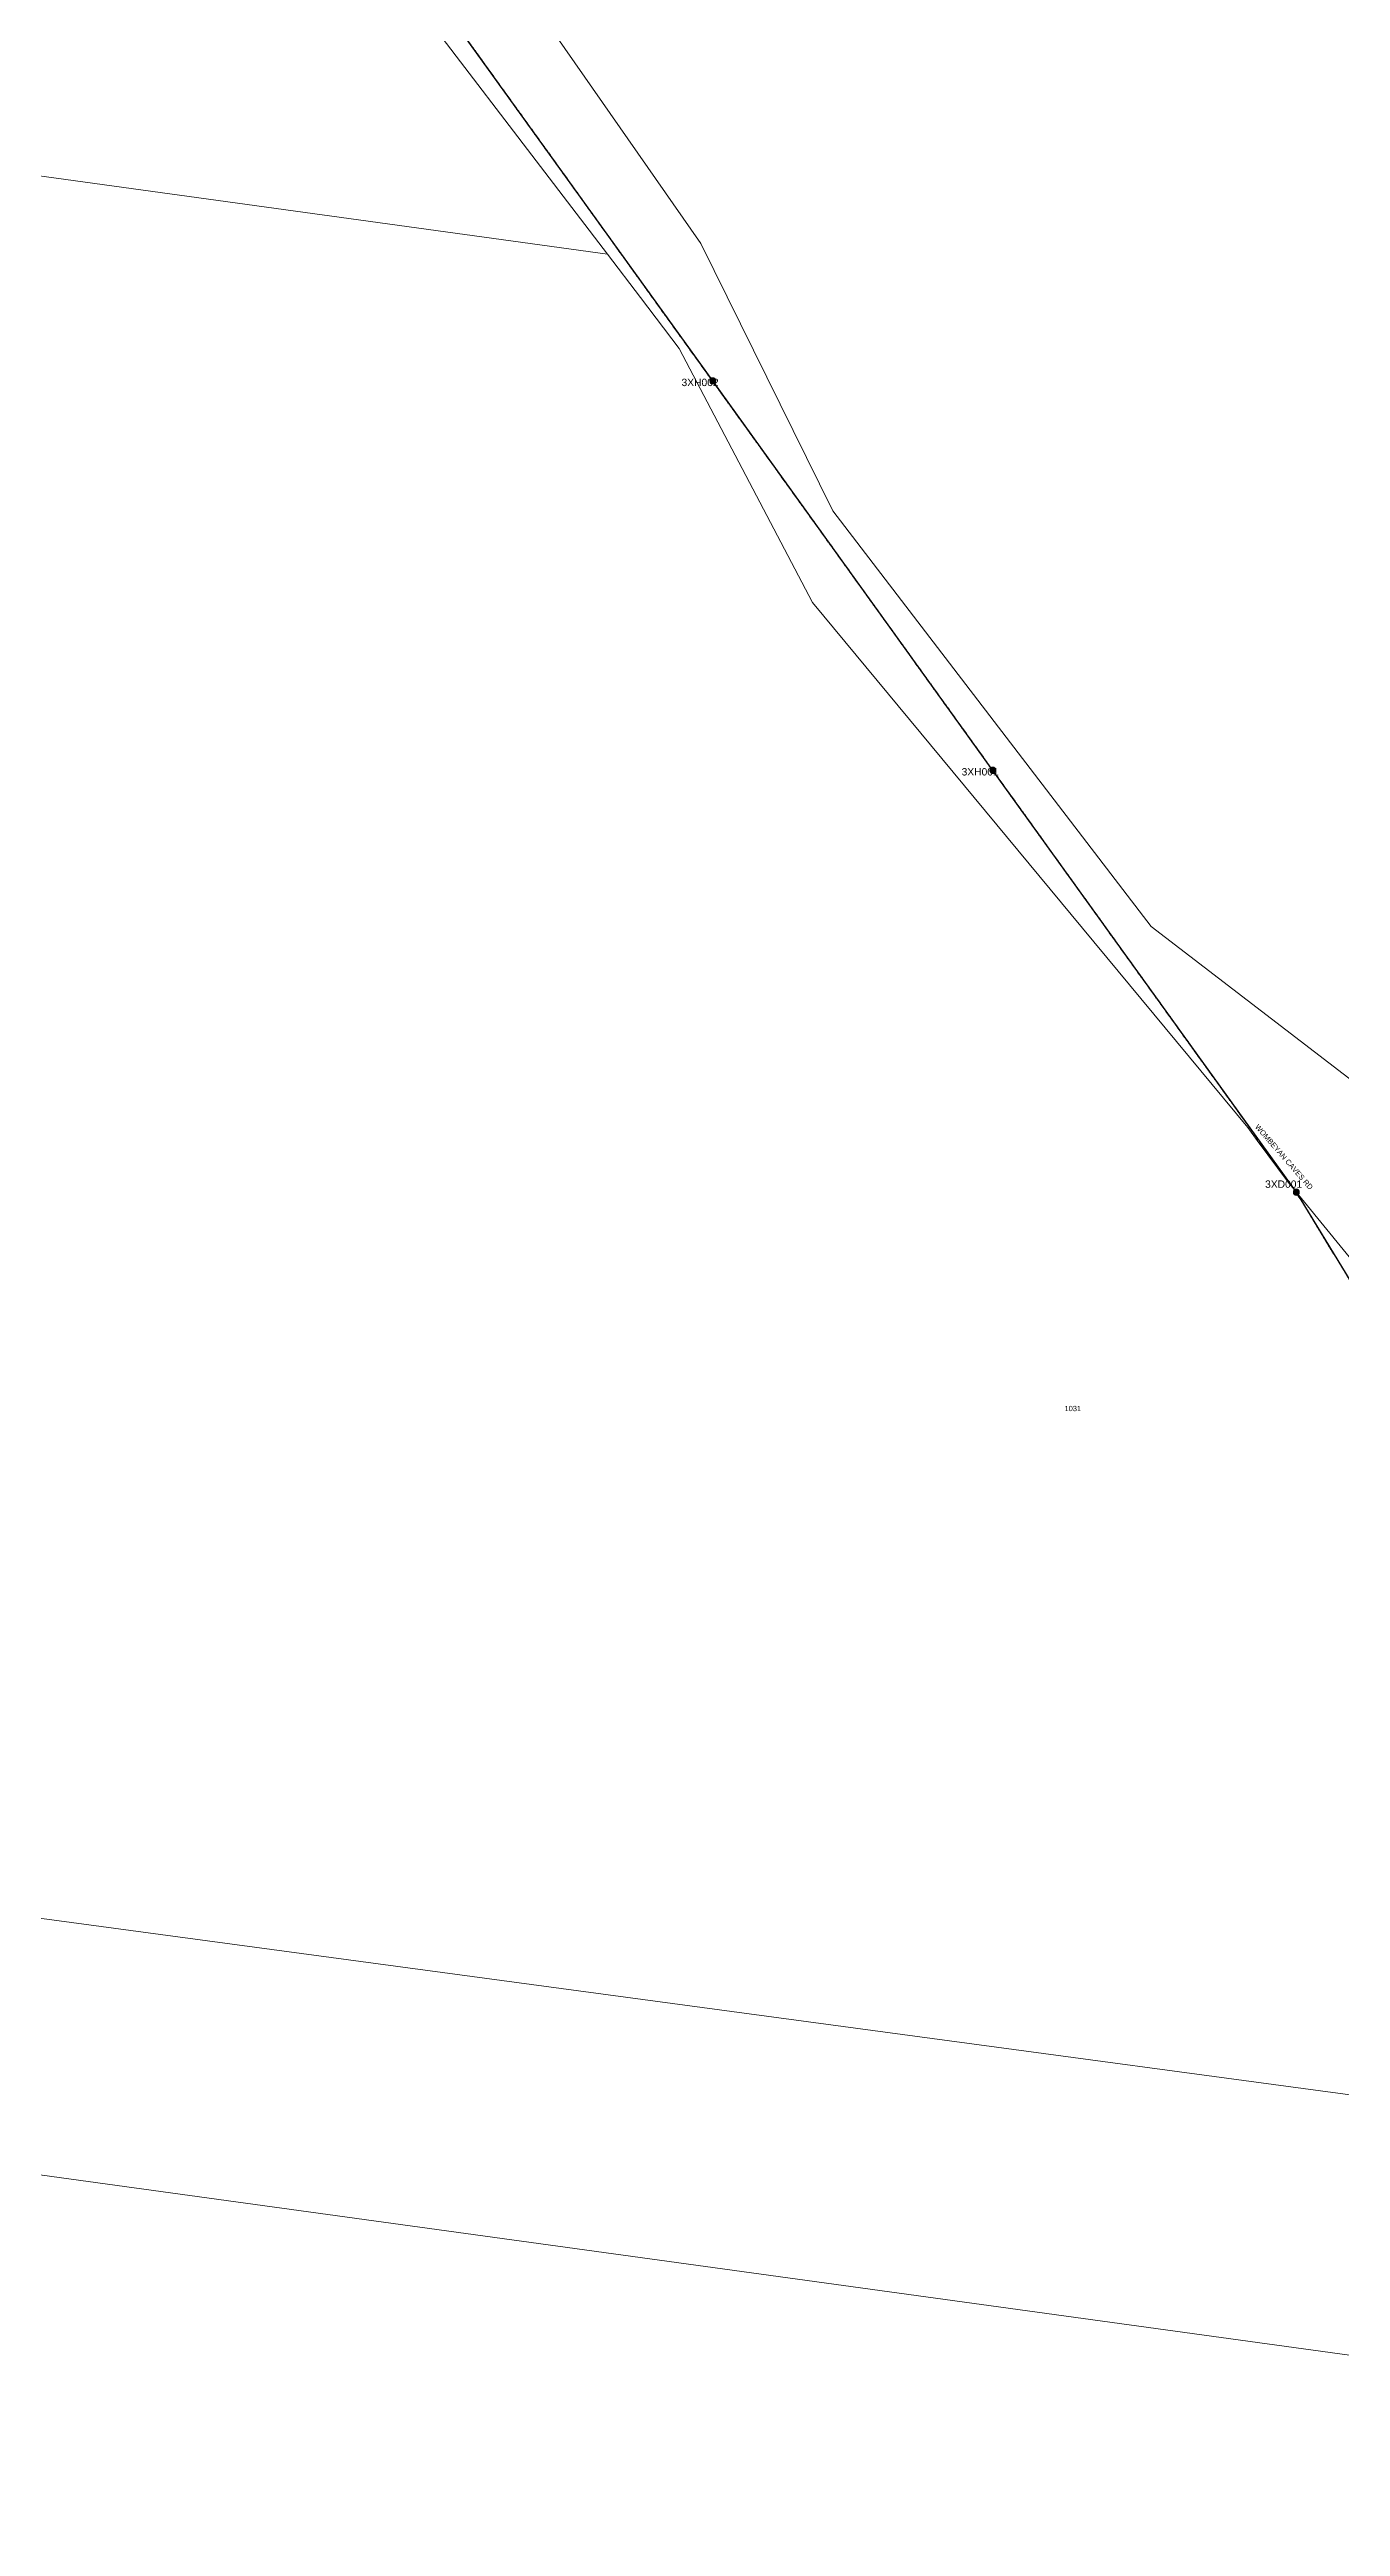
# Model space of a CAD drawing. Header units: metres. Extents: x 251098 to 258049, y 6188954 to 6192106.
# Drawn here: x 252780 to 253219, y 6190447 to 6191290 of the extents above; entities that cross this region are included whole.
import ezdxf
from ezdxf.enums import TextEntityAlignment as Align

# ---------------------------------------------------------------- set-up
doc = ezdxf.new("R2010")
doc.units = ezdxf.units.M
doc.linetypes.add('Cable Exist OH', pattern=[1, 1, 0])
doc.layers.get('0').update_dxf_attribs({"color": 6})
for name, color, linetype in [('_User_HV_Exist', 7, 'Continuous'), ('OH_Details_SP_MISC', 7, 'Continuous'), ('SupportsOH_SP_TR_HV_LV_SL_EXT', 7, 'Continuous')]:
    doc.layers.add(name, color=color, linetype=linetype)
doc.layers.add('Cadastre Land Parcels_SP_EXT', color=9, linetype='Continuous', lineweight=5)
doc.layers.add('Cadastre Roads_SP_EXT', color=9, linetype='Continuous', lineweight=5)
doc.styles.add('POLE_LABEL', font='arial.ttf')
doc.styles.get("Standard").update_dxf_attribs({"font": 'arial.ttf'})

# ---------------------------------------------------------------- blocks, each defined once
blk = doc.blocks.new('POLE_EXT')
blk.add_hatch(color=256).paths.add_polyline_path([(-1, 0, 1), (1, 0, 1)])
blk.add_lwpolyline([(-1, 0, 1), (1, 0, 1)], format="xyb", close=True)
for tag, height, flags, p in [('pNumber', 2.5, 8, (-17.84, 2.07)), ('OWNED_BY', 0.2, 9, (1.35, -0.4)), ('SPECIAL_USE', 0.2, 9, (1.35, -0.8)), ('STATE', 0.2, 9, (1.35, -1)), ('cLV', 0.2, 9, (1.35, -1.4)), ('hDepth', 0.2, 9, (1.35, -1.6)), ('hDia', 0.2, 9, (1.35, -1.8)), ('cHV', 0.2, 9, (1.35, -2)), ('cLinedev', 0.2, 9, (1.35, -3.4)), ('pExisting', 0.2, 9, (1.35, -3.8)), ('pFooting', 0.2, 9, (1.35, -4.4)), ('pNew', 0.2, 9, (1.35, -4.6)), ('pRelocate', 0.2, 9, (1.35, -5)), ('pRemove', 0.2, 9, (1.35, -5.2)), ('pReplace', 0.2, 9, (1.35, -5.4)), ('pStay', 0.2, 9, (1.35, -5.6)), ('pType', 0.2, 9, (1.35, -5.8)), ('cspan', 0.2, 9, (1.35, -6)), ('STREETNAME', 0.2, 9, (1.35, -6.2)), ('SUBURB', 0.2, 9, (1.35, -6.4)), ('OPERATED_BY', 0.2, 9, (1.36, -7.01)), ('PARENT', 0.2, 9, (1.35, -0.6)), ('USAGE', 0.2, 9, (1.35, -1.2)), ('LBRACKET', 0.2, 9, (1.35, -2.2)), ('LExisting', 0.2, 9, (1.35, -2.4)), ('LANTNUMBER', 0.2, 9, (1.35, -2.6)), ('LOther', 0.2, 9, (1.35, -2.8)), ('LRemove', 0.2, 9, (1.35, -3)), ('LEGEND', 0.2, 9, (1.35, -3.2)), ('LOCATION', 0.2, 9, (1.35, -3.6)), ('PFNUMBER', 0.2, 9, (1.35, -4)), ('NEWPFNUMBER', 0.2, 9, (1.35, -4.2)), ('NOTES', 0.2, 9, (1.35, -6.6)), ('MAINTAINED_BY', 0.2, 9, (1.36, -6.81))]:
    blk.add_attdef(tag, text='', height=height, dxfattribs=dict(flags=flags)).set_placement(p, align=Align.MIDDLE_LEFT)
at = {"style": 'POLE_LABEL'}
for tag, height, flags, p in [('STRUCTURE_PLANT_NUMBER', 0.2, 9, (1.35, 0.03)), ('ASSET_NUM', 2.5, 8, (2, 2)), ('STREET_CODE', 0.2, 9, (1.35, -0.2))]:
    blk.add_attdef(tag, text='', height=height, dxfattribs=dict(at, flags=flags)).set_placement(p, align=Align.MIDDLE_LEFT)
at = {"flags": 1}
blk.add_attdef('Z', (1.35, -7.33), '', height=0.2, dxfattribs=at)

msp = doc.modelspace()

# ---------------------------------------------------------------- linework, layer by layer
at = {"layer": '_User_HV_Exist', "linetype": 'Cable Exist OH'}
msp.add_lwpolyline([(253705.92, 6189982.47), (253539.29, 6190341.19), (253333.96, 6190687.31), (253203.75, 6190900.76), (253100.49, 6191044.35), (253005.19, 6191176.89), (252906.09, 6191314.69), (252829.04, 6191389.91), (252824.43, 6191394.48)], dxfattribs=at)
at = {"layer": 'Cadastre Land Parcels_SP_EXT', "linetype": 'Continuous'}
msp.add_lwpolyline([(253994.23, 6191915.85), (253834.5, 6191984.5), (253645.11, 6192011.77), (253617.89, 6191958.88), (253565.06, 6191906.86), (253510.61, 6191857.14), (253426.36, 6191803.07), (253237.05, 6191723.57), (253159.16, 6191686.65), (253055.16, 6191624.51), (252980.03, 6191556.35), (252938.93, 6191506.42), (252853.54, 6191377.83), (252898.13, 6191344.71), (252936.8, 6191315.99), (253001.18, 6191223.67), (253046.01, 6191132.72), (253154.39, 6190991.17), (253260.63, 6190909.62), (253772.65, 6190845.91), (253719.8, 6190478.3), (254053.23, 6190433.61)], dxfattribs=at)
for points in [[(252287.68, 6191765.43), (252091.25, 6191787.62), (252051.16, 6191499.38), (252341.28, 6191223.8), (252584.2, 6191273.11), (252969.34, 6191220.05), (252887.35, 6191327.55), (252841.54, 6191361.64), (252825.39, 6191373.75), (252586.29, 6191551.35), (252344.98, 6191725.1), (252287.68, 6191765.43)], [(251481.68, 6191569.02), (251376.98, 6191581.77), (251318.72, 6191192.46), (251257.15, 6190775.53), (253482.09, 6190469.02), (253448.3, 6190494.78), (253385.27, 6190542.83), (253364.29, 6190574.35), (252502.5, 6190690.48), (252527.34, 6190867.89), (252528.49, 6190876.11), (252584.2, 6191273.11), (252341.28, 6191223.8), (252051.16, 6191499.38), (251481.68, 6191569.02)], [(253464.7, 6190507.52), (253421.9, 6190577.32), (253298.1, 6190777.41), (253292.22, 6190786.91), (253262.68, 6190828.64), (253200.96, 6190904.16), (253190.46, 6190918.31), (253187.22, 6190922.78), (253130.99, 6190990.61), (253039.11, 6191101.46), (252993.75, 6191187.95), (252980.6, 6191205.25), (252969.34, 6191220.05), (252584.2, 6191273.11), (252528.49, 6190876.11), (252527.34, 6190867.89), (252502.5, 6190690.48), (253364.29, 6190574.35), (253385.27, 6190542.83), (253448.3, 6190494.78), (253482.09, 6190469.02), (253493.74, 6190460.11), (253464.7, 6190507.52)], [(253648.7, 6190063.36), (253650.53, 6190199.4), (253557.69, 6190355.9), (253556.44, 6190357.87), (253538.17, 6190387.58), (253493.74, 6190460.11), (253482.09, 6190469.02), (251257.15, 6190775.53), (251181.64, 6190264.31), (252581.14, 6190072.03), (253514.21, 6189943.8), (253705.46, 6189917.56), (253648.7, 6190063.36)]]:
    msp.add_lwpolyline(points, close=True, dxfattribs=at)
at = {"layer": 'Cadastre Roads_SP_EXT', "linetype": 'Continuous'}
for points in [[(252887.35, 6191327.55), (252969.34, 6191220.05), (252980.6, 6191205.25), (252993.75, 6191187.95), (253039.11, 6191101.46), (253130.99, 6190990.61), (253187.22, 6190922.78), (253190.46, 6190918.31), (253200.96, 6190904.16), (253262.68, 6190828.64), (253292.22, 6190786.91), (253298.1, 6190777.41), (253421.9, 6190577.32), (253464.7, 6190507.52), (253493.74, 6190460.11), (253538.17, 6190387.58)], [(253555.37, 6190398.14), (253487.1, 6190509.44), (253439.1, 6190587.88), (253313.47, 6190790.81), (253302.8, 6190808.06), (253228.31, 6190913.65), (253260.63, 6190909.62), (253154.39, 6190991.17), (253154.39, 6190991.17), (253046.01, 6191132.72), (253001.18, 6191223.67), (252936.8, 6191315.99)]]:
    msp.add_lwpolyline(points, dxfattribs=at)
at = {"layer": 'OH_Details_SP_MISC', "color": 7, "linetype": 'Continuous', "flags": 128}
msp.add_lwpolyline([(254188.47, 6189232.56), (253913.73, 6189676), (253804.03, 6189841.95), (253705.92, 6189982.47), (253612.92, 6190182.81), (253539.29, 6190341.19), (253441.3, 6190506.38), (253333.96, 6190687.31), (253203.77, 6190900.72), (253100.49, 6191044.35), (253005.19, 6191176.89), (252906.09, 6191314.69), (252824.43, 6191394.48), (252790.36, 6191475.61)], dxfattribs=at)

# ---------------------------------------------------------------- block references
at = {"layer": 'SupportsOH_SP_TR_HV_LV_SL_EXT'}
ref = msp.add_blockref('POLE_EXT', (253005.19, 6191176.89), dxfattribs=at)
ref.add_attrib('ASSET_NUM', '3XH002', dxfattribs={"layer": '0', "height": 2.5, "style": 'POLE_LABEL'}).set_placement((253007.19, 6191177.64), align=Align.TOP_RIGHT)
ref = msp.add_blockref('POLE_EXT', (253100.49, 6191044.35), dxfattribs=at)
ref.add_attrib('ASSET_NUM', '3XH001', dxfattribs={"layer": '0', "height": 2.5, "style": 'POLE_LABEL'}).set_placement((253102.49, 6191045.1), align=Align.TOP_RIGHT)
ref = msp.add_blockref('POLE_EXT', (253203.75, 6190900.76), dxfattribs=at)
ref.add_attrib('ASSET_NUM', '3XD001', dxfattribs={"layer": '0', "height": 2.5, "style": 'POLE_LABEL'}).set_placement((253205.75, 6190901.51), align=Align.BOTTOM_RIGHT)

# ---------------------------------------------------------------- texts
at = {"layer": 'Cadastre Land Parcels_SP_EXT'}
msp.add_text('1031', height=1.8, dxfattribs=at).set_placement((253124.92, 6190826.23))
at = {"layer": 'Cadastre Roads_SP_EXT'}
msp.add_text('WOMBEYAN CAVES RD', height=1.8, rotation=311.00629, dxfattribs=at).set_placement((253189.55, 6190922.9))

doc.saveas('drawing.dxf')
